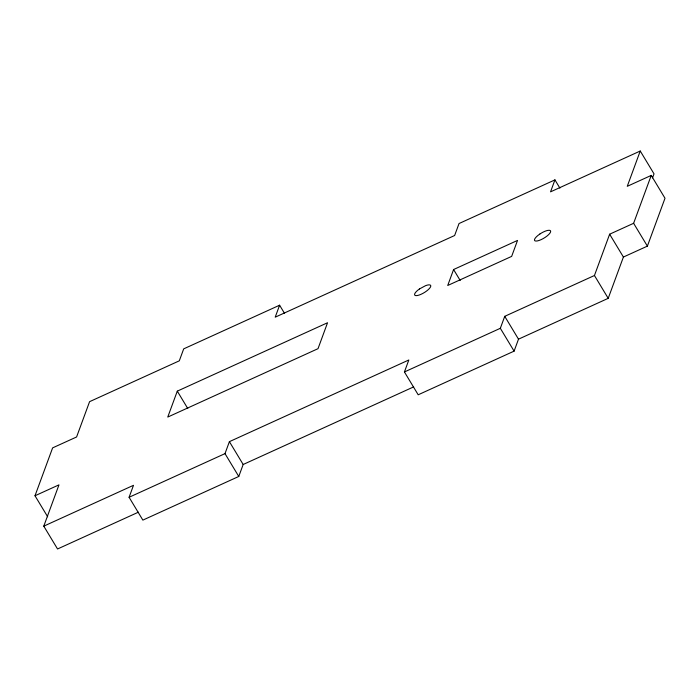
<?xml version="1.0" encoding="UTF-8"?>
<svg xmlns="http://www.w3.org/2000/svg" width="700" height="700" viewBox="0 0 700 700"><rect width="100%" height="100%" fill="white"/><g stroke="black" fill="none" stroke-linecap="round" stroke-linejoin="round"><path stroke-width="1.05" d="M47.67 516.775L35 495.766L52.614 447.886L76.589 436.975L89.582 401.669L179.296 360.832L183.697 348.863L279.606 305.209L284.559 313.425M138.39 512.19L57.549 548.984L43.785 526.146L58.975 484.855L35 495.766M413.674 386.881L243.171 464.494L238.77 476.464L142.861 520.117L129.089 497.28L133.499 485.31L43.785 526.146M177.293 391.142L167.755 417.069L318.01 348.679L327.547 322.744L177.293 391.142L187.758 408.494M129.089 497.28L224.998 453.626L229.399 441.656L408.826 359.984L404.425 371.954L418.189 394.791L514.097 351.137L518.499 339.168L608.212 298.331L623.411 257.04L647.386 246.129L665 198.249L651.236 175.411L627.253 186.322L640.246 151.016L654.019 173.854L652.531 177.888M279.606 305.209L275.205 317.179L454.633 235.506L459.034 223.536L554.942 179.883L559.895 188.107M453.591 269.526L447.72 285.486L511.656 256.384L517.528 240.424L453.591 269.526L460.198 280.49M404.425 371.954L500.334 328.3L504.735 316.33L594.449 275.502L609.639 234.203L633.614 223.291L651.236 175.411M554.942 179.883L550.541 191.852L640.246 151.016M633.614 223.291L647.386 246.129M609.639 234.203L623.411 257.04M594.449 275.502L608.212 298.331M504.735 316.33L518.499 339.168M500.334 328.3L514.097 351.137M229.399 441.656L243.171 464.494M224.998 453.626L238.77 476.464M419.422 288.977L417.602 290.377A9.336 2.844 -31.1 0 0 417.314 295.531A9.336 2.844 -31.1 0 0 429.616 288.269A9.336 2.844 -31.1 0 0 425.635 285.635L419.422 288.977M539.84 234.036L537.95 235.428A9.336 2.844 -31.1 0 0 535.876 241.062A9.336 2.844 -31.1 0 0 547.173 235.918A9.336 2.844 -31.1 0 0 549.255 230.282L547.829 230.396A9.336 2.844 -31.1 0 0 539.84 234.036"/></g></svg>
